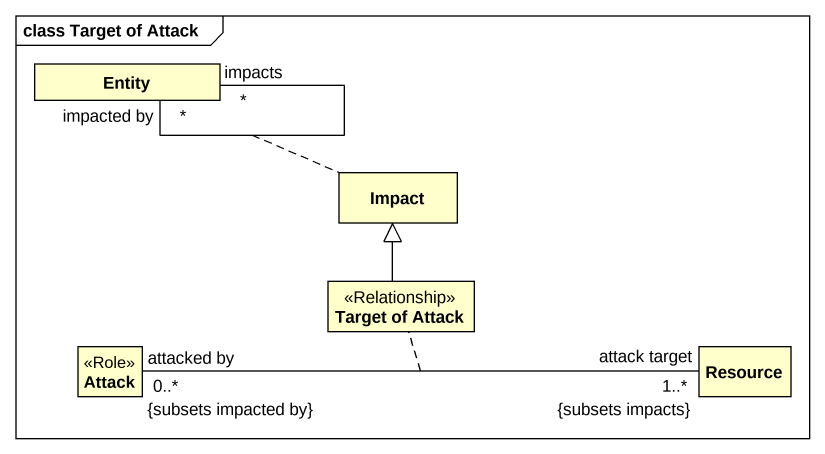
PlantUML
@startuml
mainframe class Target of Attack
hide circle
hide empty members
class "Entity" as Entity_
class Impact
class "Target of Attack" as Target_of_Attack <<Relationship>>
class Attack <<Role>>
class Resource
Entity_ "impacted by\n*" -- "impacts\n*" Entity_
(Entity_, Entity_) .. Impact
Target_of_Attack -up-|> Impact
Attack "attacked by\n0..*\n{subsets impacted by}" -right- "attack target\n1..*\n{subsets impacts}" Resource
(Attack, Resource) .. Target_of_Attack
@enduml
